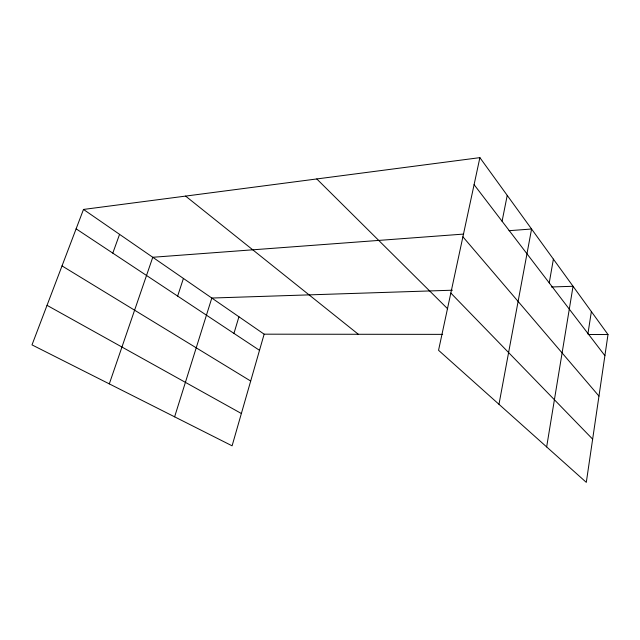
<?xml version="1.0" encoding="UTF-8"?>
<svg xmlns="http://www.w3.org/2000/svg" width="640" height="640" viewBox="0 0 640 640"><rect width="100%" height="100%" fill="white"/><g stroke="black" fill="none" stroke-linecap="round" stroke-linejoin="round"><path stroke-width="0.96" d="M479.888 157.64L608 334.544L586.304 482.36L438.552 350.296L479.888 157.64L83.488 209.44L32 344.888L232.096 445.824L264.144 334.176L83.488 209.44M587.968 333.536L591.368 311.576M546.656 446.928L573.048 286.28L551.384 286.984M549.24 282.904L553.392 259.136M498.976 404.304L531.576 229.008L509 230.696M502.08 221.24L507.232 195.392M233.952 333.4L238.936 316.768M174.616 416.832L211.808 298.04L452.4 290.208M177.64 296.096L183.416 278.44M109.304 383.88L152.768 257.272L463.656 234.08M112.792 253.136L119.568 234.352M264.144 334.176L442.664 334.368M588.096 334.52L608 334.544M47.032 305.336L241.368 413.504M62.024 265.904L250.688 381.048M76.12 228.832L259.512 350.328M185.608 196.096L358.344 334.28M316.792 178.952L447.656 308.816M450.832 293.056L592.648 439.144M462.904 236.8L598.968 396.096M474.088 184.648L604.896 355.672"/></g></svg>
